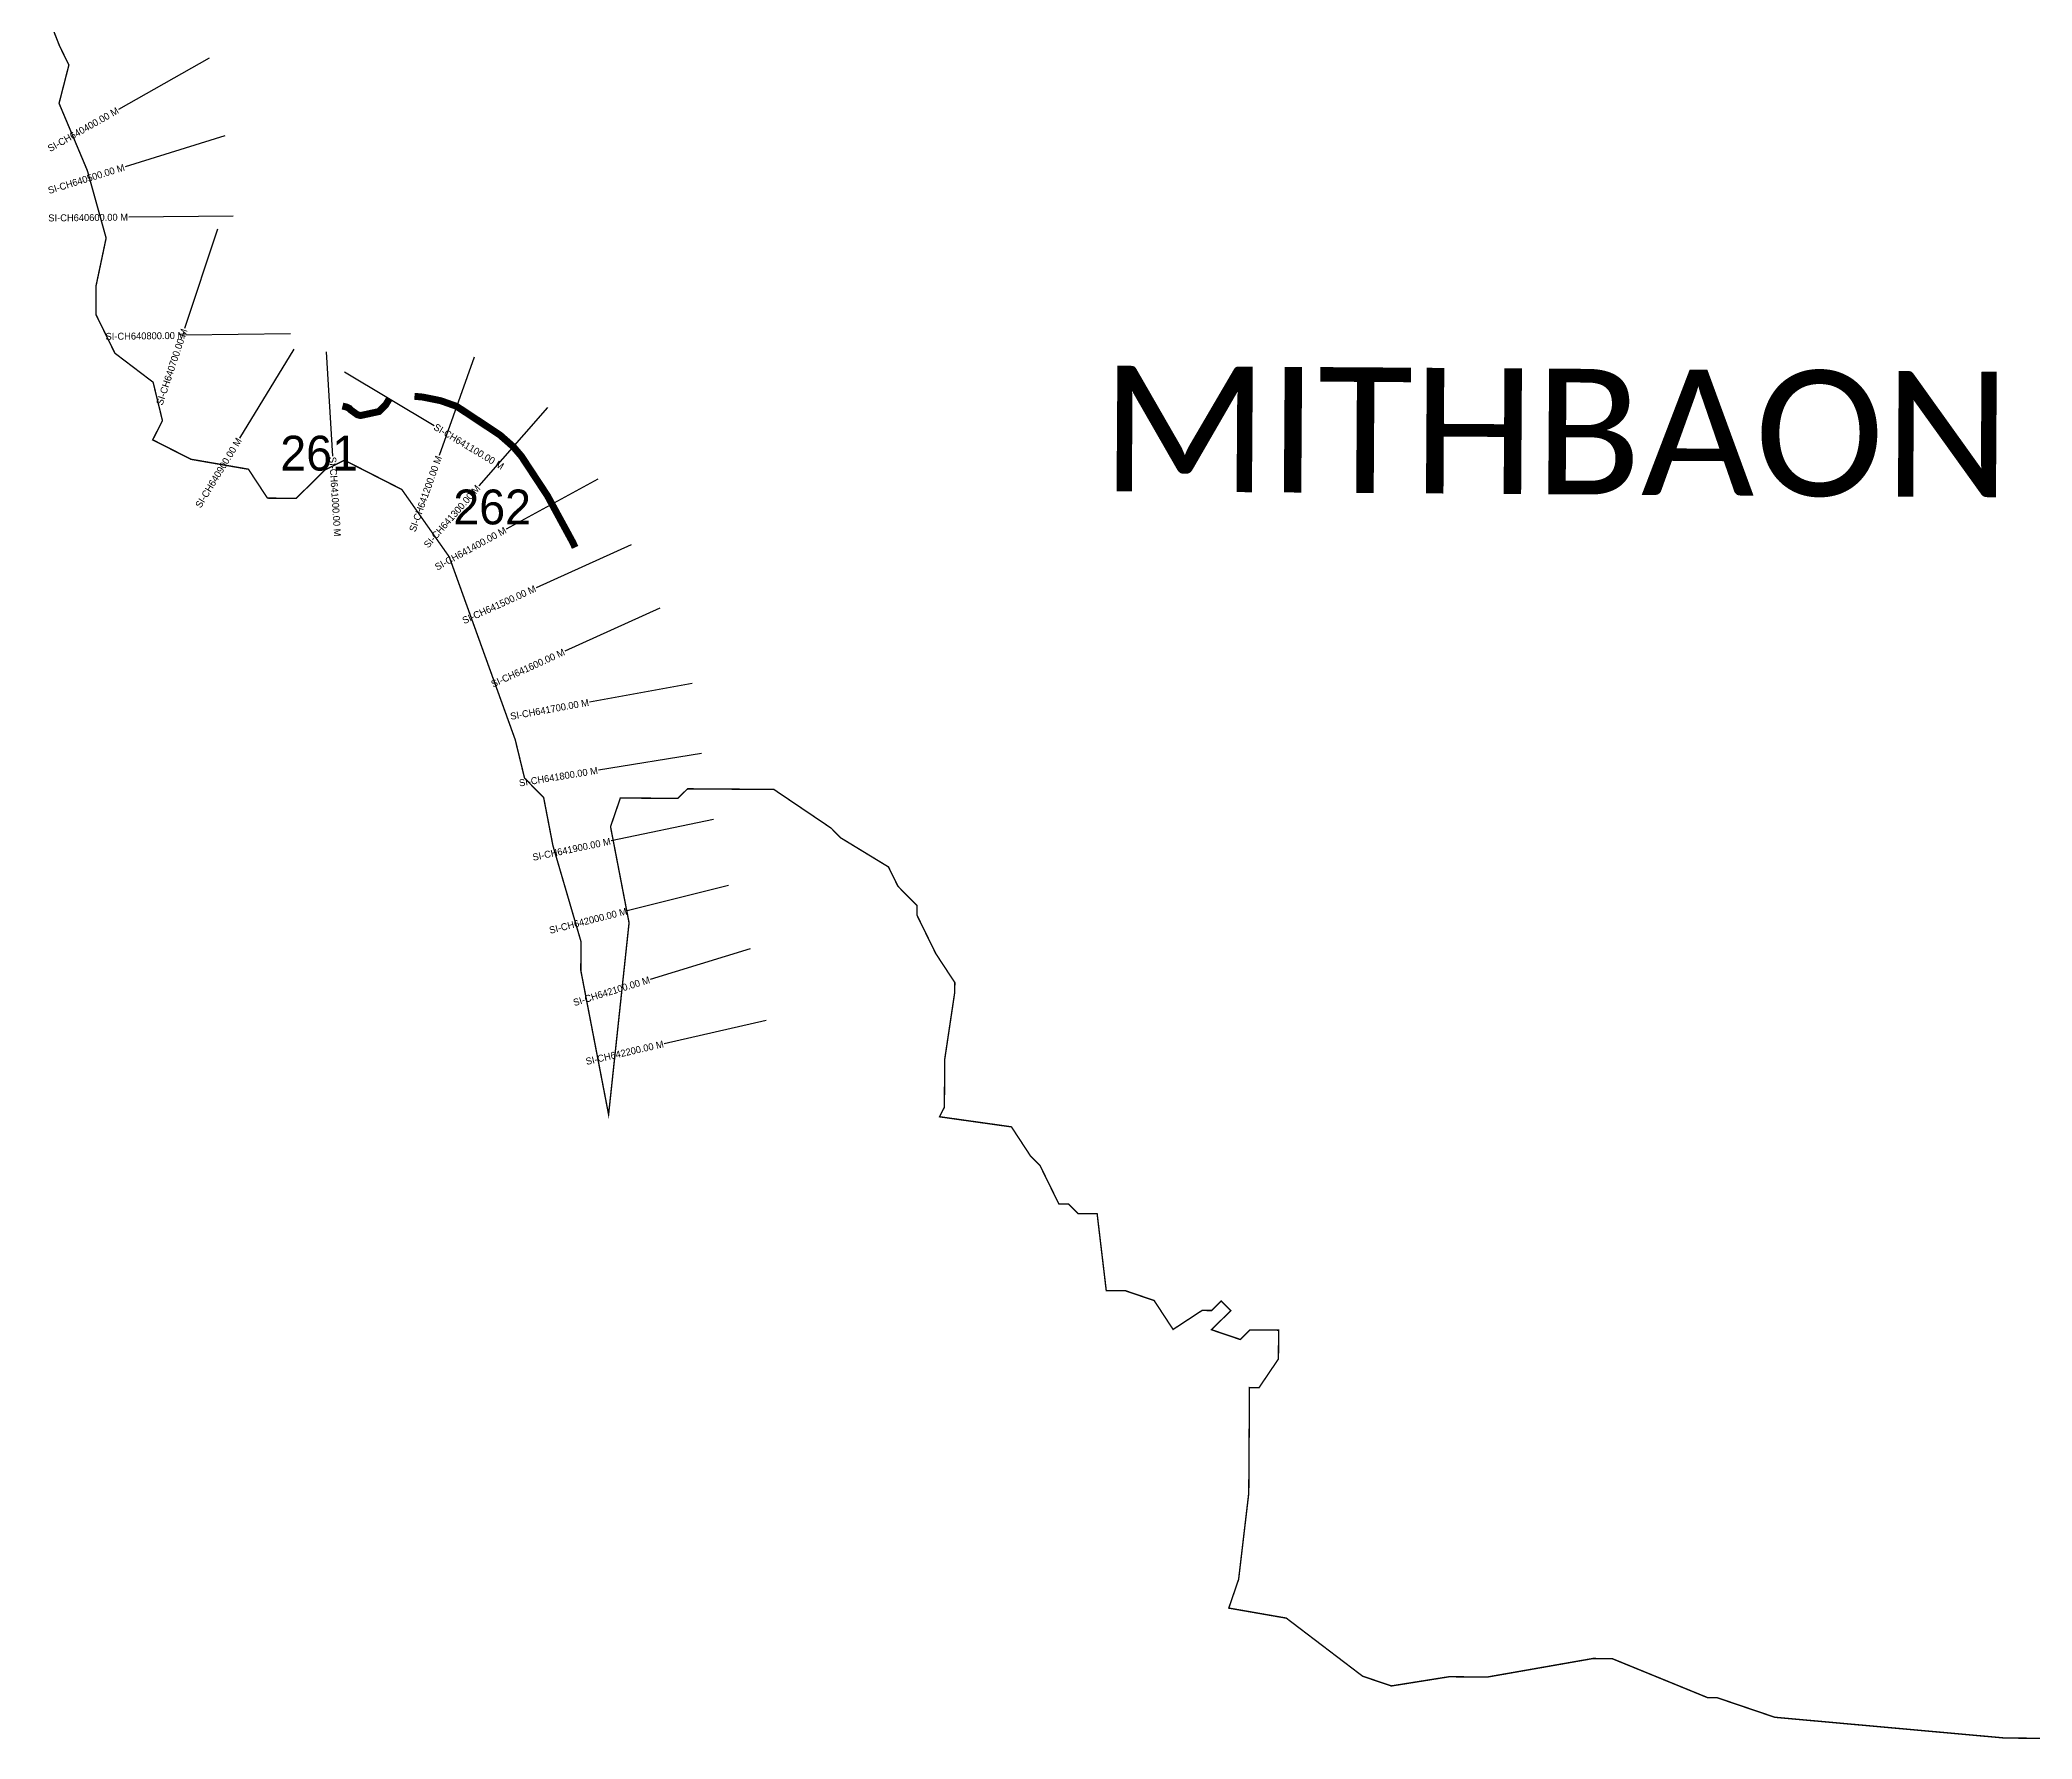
# Model space of a CAD drawing. Header units: metres. Extents: x 328516 to 333600, y 1800836 to 1805838.
# Drawn here: x 328809 to 331671, y 1800851 to 1803291 of the extents above; entities that cross this region are included whole.
import ezdxf
from ezdxf.enums import TextEntityAlignment as Align

# ---------------------------------------------------------------- set-up
doc = ezdxf.new("R2010")
doc.units = ezdxf.units.M
for name, color, linetype in [('ARTIFICIALLY PROTECTED', 4, 'Continuous'), ('CS', 134, 'Continuous'), ('CSMark', 6, 'Continuous'), ('VILLAGE NAME', 250, 'Continuous')]:
    doc.layers.add(name, color=color, linetype=linetype)

msp = doc.modelspace()

# ---------------------------------------------------------------- linework, layer by layer
at = {"color": 6, "const_width": 2}
msp.add_lwpolyline([(331714.1, 1800852.2), (331631.5, 1800852.8), (331301, 1800882.6), (331218.5, 1800910.6), (331204.7, 1800910.7), (331067.4, 1800966.8), (331039.8, 1800967), (330888.1, 1800940.4), (330833, 1800940.8), (330750.2, 1800927.6), (330708.9, 1800941.6), (330599.3, 1801025), (330516.7, 1801039.4), (330530.8, 1801080.6), (330545.4, 1801204.5), (330546.4, 1801356.1), (330560.2, 1801356), (330588, 1801397.1), (330588.3, 1801438.5), (330547, 1801438.7), (330533.1, 1801425.1), (330491.8, 1801439.1), (330519.6, 1801466.5), (330505.9, 1801480.4), (330492, 1801466.7), (330478.3, 1801466.8), (330436.7, 1801439.5), (330409.5, 1801481), (330368.2, 1801495.1), (330340.7, 1801495.3), (330327.6, 1801605.6), (330300.1, 1801605.8), (330286.4, 1801619.6), (330272.6, 1801619.7), (330245.5, 1801675), (330231.7, 1801688.9), (330204.5, 1801730.4), (330101.2, 1801744.9), (330108.2, 1801758.6), (330108.7, 1801827.5), (330123.1, 1801923.8), (330123.2, 1801937.6), (330095.9, 1801979.1), (330068.8, 1802034.4), (330068.8, 1802048.2), (330041.5, 1802075.9), (330027.9, 1802103.6), (329959.3, 1802145.4), (329945.6, 1802159.3), (329863.3, 1802214.9), (329739.3, 1802215.8), (329725.4, 1802202.1), (329642.8, 1802202.6), (329628.7, 1802161.4), (329655.3, 1802023.4), (329625.9, 1801748.1), (329586, 1801955), (329586.3, 1801996.3), (329545.9, 1802134.4), (329532.6, 1802203.4), (329505.2, 1802231.1), (329491.8, 1802286.3), (329397.1, 1802548.7), (329328.9, 1802645.6), (329246.5, 1802687.6), (329218.8, 1802673.9), (329177.2, 1802632.9), (329135.9, 1802633.2), (329108.6, 1802674.7), (329026, 1802689), (328971.1, 1802716.9), (328985.1, 1802744.4), (328971.7, 1802799.6), (328916.8, 1802841.3), (328889.7, 1802896.6), (328889.7, 1802937.9), (328904.2, 1803006.7), (328877.3, 1803103.4), (328836.6, 1803200.1), (328850.7, 1803255.1), (328837.2, 1803282.7), (328810.1, 1803351.8)], dxfattribs=at)
at = {"layer": 'ARTIFICIALLY PROTECTED', "const_width": 10, "flags": 128}
for points in [[(329243.7, 1802765.5), (329249.8, 1802763.9), (329253.8, 1802761.9), (329255.4, 1802759.9), (329265, 1802753), (329269.7, 1802751.8), (329296, 1802757.5), (329305.9, 1802767.4), (329311, 1802775.9)], [(329347.1, 1802779.4), (329359, 1802778.3), (329384.8, 1802773.1), (329407.6, 1802765), (329433.7, 1802747.8), (329469.9, 1802723.8), (329489.1, 1802706.9), (329500.8, 1802693.2), (329538, 1802636.7), (329574.3, 1802570), (329577.8, 1802562.4)]]:
    msp.add_lwpolyline(points, dxfattribs=at)
at = {"layer": 'CS'}
for p, q in [((329052.4, 1803265.1), (328921.8, 1803191.2)), ((329074.6, 1803153.2), (328931.4, 1803108.8)), ((329086.6, 1803038.3), (328936.6, 1803036.7)), ((329064.3, 1803019.2), (329016.9, 1802876.9)), ((329168.8, 1802868.9), (329018.8, 1802867)), ((329174, 1802847.3), (329095.9, 1802719.2)), ((329220.1, 1802843.2), (329229.5, 1802693.5)), ((329432.6, 1802835.7), (329382.4, 1802694.4)), ((329246.7, 1802814.5), (329375.3, 1802737.3)), ((329538.3, 1802763.5), (329439.4, 1802650.8)), ((329610.6, 1802660.3), (329478.8, 1802588.6)), ((329658.3, 1802566.3), (329521.7, 1802504.4)), ((329699.6, 1802475.3), (329563, 1802413.3)), ((329746, 1802367), (329598.4, 1802340.3)), ((329759.3, 1802266.7), (329611.3, 1802242.6)), ((329776.5, 1802171.6), (329629.7, 1802140.9)), ((329798.3, 1802077.1), (329652.8, 1802040.6)), ((329829.2, 1801986.1), (329685.8, 1801942.2)), ((329852, 1801883.2), (329705.7, 1801849.8))]:
    msp.add_line(p, q, dxfattribs=at)

# ---------------------------------------------------------------- texts
at = {"char_height": 50, "attachment_point": 1}
for s, insert in [('261', (329154.3, 1802722.8)), ('262', (329402.9, 1802645.5))]:
    msp.add_mtext_dynamic_manual_height_columns(s, width=84.374, gutter_width=1, heights=[74.2], dxfattribs=dict(at, insert=insert))
at = {"layer": 'CSMark'}
for s, rotation, p in [('SI-CH640400.00 M', 29.5081, (328921, 1803190.7)), ('SI-CH640500.00 M', 17.208, (328930.4, 1803108.5)), ('SI-CH640600.00 M', 0.6242, (328935.6, 1803036.7)), ('SI-CH640800.00 M', 0.7452, (329017.8, 1802866.9)), ('SI-CH640700.00 M', 71.5781, (329016.6, 1802875.9)), ('SI-CH640900.00 M', 58.654, (329095.4, 1802718.4)), ('SI-CH641200.00 M', 70.4385, (329382.1, 1802693.4)), ('SI-CH641300.00 M', 48.7257, (329438.7, 1802650)), ('SI-CH641400.00 M', 28.5527, (329477.9, 1802588.1)), ('SI-CH641500.00 M', 24.3838, (329520.8, 1802504)), ('SI-CH641600.00 M', 24.3838, (329562.1, 1802412.9)), ('SI-CH641700.00 M', 10.2621, (329597.4, 1802340.1)), ('SI-CH641800.00 M', 9.262, (329610.3, 1802242.4)), ('SI-CH641900.00 M', 11.8005, (329628.7, 1802140.7)), ('SI-CH642000.00 M', 14.0968, (329651.9, 1802040.3)), ('SI-CH642100.00 M', 17, (329684.8, 1801941.9)), ('SI-CH642200.00 M', 12.8742, (329704.8, 1801849.6))]:
    msp.add_text(s, height=10, rotation=rotation, dxfattribs=at).set_placement(p, align=Align.MIDDLE_RIGHT)
for s, rotation, p in [('SI-CH641100.00 M', 329.0218, (329376.1, 1802736.7)), ('SI-CH641000.00 M', 273.574, (329229.5, 1802692.5))]:
    msp.add_text(s, height=10, rotation=rotation, dxfattribs=at).set_placement(p, align=Align.MIDDLE_LEFT)
at = {"layer": 'VILLAGE NAME', "insert": (330333.8, 1802823.5), "char_height": 180.345, "attachment_point": 1, "rotation": 359.6139}
msp.add_mtext_dynamic_manual_height_columns('{\\fCalibri|b0|i0|c0|p34;MITHBAON}', width=1779.605, gutter_width=901.7, heights=[0], dxfattribs=at)

doc.saveas('drawing.dxf')
